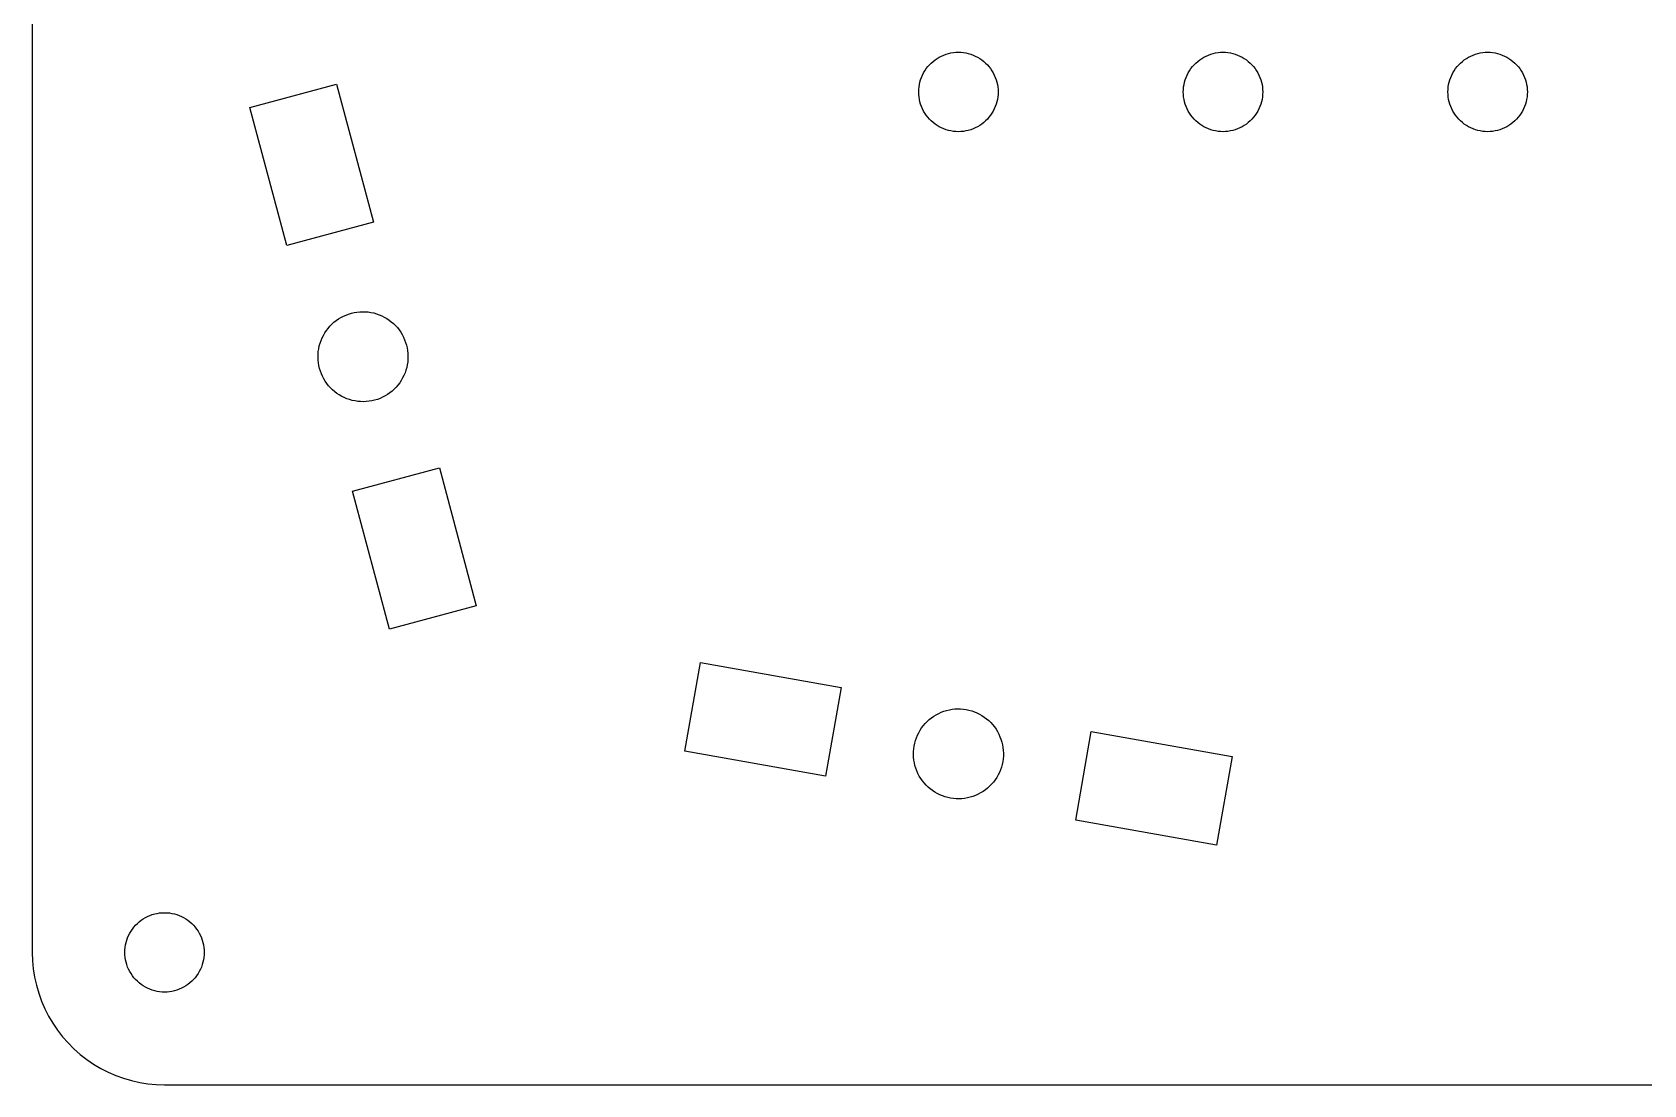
# Model space of a CAD drawing. Header units: metres. Extents: x -75 to 75, y -62 to 92.
# Drawn here: x -75 to -14.1, y -62.5 to -22.7 of the extents above; entities that cross this region are included whole.
import ezdxf

# ---------------------------------------------------------------- set-up
doc = ezdxf.new("R2010")
doc.units = ezdxf.units.M

msp = doc.modelspace()

# ---------------------------------------------------------------- linework, layer by layer
for p, q in [((-75, 57.5), (-75, -57.5)), ((-40.8817, -23.7865), (-40.8037, -23.7335)), ((-40.8037, -23.7335), (-40.7226, -23.6855)), ((-40.7226, -23.6855), (-40.6387, -23.6427)), ((-40.6387, -23.6427), (-40.5522, -23.6053)), ((-40.5522, -23.6053), (-40.4635, -23.5734)), ((-40.4635, -23.5734), (-40.373, -23.5471)), ((-40.373, -23.5471), (-40.2811, -23.5266)), ((-40.2811, -23.5266), (-40.188, -23.5118)), ((-40.188, -23.5118), (-40.0942, -23.5029)), ((-40.0942, -23.5029), (-40, -23.5)), ((-40, -23.5), (-39.9058, -23.5029)), ((-39.9058, -23.5029), (-39.812, -23.5118)), ((-39.812, -23.5118), (-39.7189, -23.5266)), ((-39.7189, -23.5266), (-39.627, -23.5471)), ((-39.627, -23.5471), (-39.5365, -23.5734)), ((-39.5365, -23.5734), (-39.4478, -23.6053)), ((-39.4478, -23.6053), (-39.3613, -23.6427)), ((-39.3613, -23.6427), (-39.2774, -23.6855)), ((-39.2774, -23.6855), (-39.1963, -23.7335)), ((-39.1963, -23.7335), (-39.1183, -23.7865)), ((-30.8817, -23.7865), (-30.8037, -23.7335)), ((-30.8037, -23.7335), (-30.7226, -23.6855)), ((-30.7226, -23.6855), (-30.6387, -23.6427)), ((-30.6387, -23.6427), (-30.5522, -23.6053)), ((-30.5522, -23.6053), (-30.4635, -23.5734)), ((-30.4635, -23.5734), (-30.373, -23.5471)), ((-30.373, -23.5471), (-30.2811, -23.5266)), ((-30.2811, -23.5266), (-30.188, -23.5118)), ((-30.188, -23.5118), (-30.0942, -23.5029)), ((-30.0942, -23.5029), (-30, -23.5)), ((-30, -23.5), (-29.9058, -23.5029)), ((-29.9058, -23.5029), (-29.812, -23.5118)), ((-29.812, -23.5118), (-29.7189, -23.5266)), ((-29.7189, -23.5266), (-29.627, -23.5471)), ((-29.627, -23.5471), (-29.5365, -23.5734)), ((-29.5365, -23.5734), (-29.4478, -23.6053)), ((-29.4478, -23.6053), (-29.3613, -23.6427)), ((-29.3613, -23.6427), (-29.2774, -23.6855)), ((-29.2774, -23.6855), (-29.1963, -23.7335)), ((-29.1963, -23.7335), (-29.1183, -23.7865)), ((-20.8817, -23.7865), (-20.8037, -23.7335)), ((-20.8037, -23.7335), (-20.7226, -23.6855)), ((-20.7226, -23.6855), (-20.6387, -23.6427)), ((-20.6387, -23.6427), (-20.5522, -23.6053)), ((-20.5522, -23.6053), (-20.4635, -23.5734)), ((-20.4635, -23.5734), (-20.373, -23.5471)), ((-20.373, -23.5471), (-20.2811, -23.5266)), ((-20.2811, -23.5266), (-20.188, -23.5118)), ((-20.188, -23.5118), (-20.0942, -23.5029)), ((-20.0942, -23.5029), (-20, -23.5)), ((-20, -23.5), (-19.9058, -23.5029)), ((-19.9058, -23.5029), (-19.812, -23.5118)), ((-19.812, -23.5118), (-19.7189, -23.5266)), ((-19.7189, -23.5266), (-19.627, -23.5471)), ((-19.627, -23.5471), (-19.5365, -23.5734)), ((-19.5365, -23.5734), (-19.4478, -23.6053)), ((-19.4478, -23.6053), (-19.3613, -23.6427)), ((-19.3613, -23.6427), (-19.2774, -23.6855)), ((-19.2774, -23.6855), (-19.1963, -23.7335)), ((-19.1963, -23.7335), (-19.1183, -23.7865)), ((-41.3572, -24.3613), (-41.3145, -24.2774)), ((-41.3145, -24.2774), (-41.2665, -24.1963)), ((-41.2665, -24.1963), (-41.2135, -24.1183)), ((-41.2135, -24.1183), (-41.1558, -24.0439)), ((-41.1558, -24.0439), (-41.0934, -23.9732)), ((-41.0934, -23.9732), (-41.0268, -23.9065)), ((-41.0268, -23.9065), (-40.9561, -23.8442)), ((-40.9561, -23.8442), (-40.8817, -23.7865)), ((-39.1183, -23.7865), (-39.0439, -23.8442)), ((-39.0439, -23.8442), (-38.9732, -23.9065)), ((-38.9732, -23.9065), (-38.9065, -23.9732)), ((-38.9065, -23.9732), (-38.8442, -24.0439)), ((-38.8442, -24.0439), (-38.7865, -24.1183)), ((-38.7865, -24.1183), (-38.7335, -24.1963)), ((-38.7335, -24.1963), (-38.6855, -24.2774)), ((-38.6855, -24.2774), (-38.6427, -24.3613)), ((-31.3572, -24.3613), (-31.3145, -24.2774)), ((-31.3145, -24.2774), (-31.2665, -24.1963)), ((-31.2665, -24.1963), (-31.2135, -24.1183)), ((-31.2135, -24.1183), (-31.1558, -24.0439)), ((-31.1558, -24.0439), (-31.0934, -23.9732)), ((-31.0934, -23.9732), (-31.0268, -23.9065)), ((-31.0268, -23.9065), (-30.9561, -23.8442)), ((-30.9561, -23.8442), (-30.8817, -23.7865)), ((-29.1183, -23.7865), (-29.0439, -23.8442)), ((-29.0439, -23.8442), (-28.9732, -23.9065)), ((-28.9732, -23.9065), (-28.9065, -23.9732)), ((-28.9065, -23.9732), (-28.8442, -24.0439)), ((-28.8442, -24.0439), (-28.7865, -24.1183)), ((-28.7865, -24.1183), (-28.7335, -24.1963)), ((-28.7335, -24.1963), (-28.6855, -24.2774)), ((-28.6855, -24.2774), (-28.6427, -24.3613)), ((-21.3572, -24.3613), (-21.3145, -24.2774)), ((-21.3145, -24.2774), (-21.2665, -24.1963)), ((-21.2665, -24.1963), (-21.2135, -24.1183)), ((-21.2135, -24.1183), (-21.1558, -24.0439)), ((-21.1558, -24.0439), (-21.0934, -23.9732)), ((-21.0934, -23.9732), (-21.0268, -23.9065)), ((-21.0268, -23.9065), (-20.9561, -23.8442)), ((-20.9561, -23.8442), (-20.8817, -23.7865)), ((-19.1183, -23.7865), (-19.0439, -23.8442)), ((-19.0439, -23.8442), (-18.9732, -23.9065)), ((-18.9732, -23.9065), (-18.9065, -23.9732)), ((-18.9065, -23.9732), (-18.8442, -24.0439)), ((-18.8442, -24.0439), (-18.7865, -24.1183)), ((-18.7865, -24.1183), (-18.7335, -24.1963)), ((-18.7335, -24.1963), (-18.6855, -24.2774)), ((-18.6855, -24.2774), (-18.6427, -24.3613)), ((-66.782, -25.5875), (-63.4979, -24.7076)), ((-63.4979, -24.7076), (-62.1003, -29.9236)), ((-41.5, -25), (-41.497, -24.9058)), ((-41.497, -24.9058), (-41.4882, -24.812)), ((-41.4882, -24.812), (-41.4734, -24.7189)), ((-41.4734, -24.7189), (-41.4529, -24.627)), ((-41.4529, -24.627), (-41.4266, -24.5365)), ((-41.4266, -24.5365), (-41.3947, -24.4478)), ((-41.3947, -24.4478), (-41.3572, -24.3613)), ((-38.6427, -24.3613), (-38.6053, -24.4478)), ((-38.6053, -24.4478), (-38.5734, -24.5365)), ((-38.5734, -24.5365), (-38.5471, -24.627)), ((-38.5471, -24.627), (-38.5266, -24.7189)), ((-38.5266, -24.7189), (-38.5118, -24.812)), ((-38.5118, -24.812), (-38.5029, -24.9058)), ((-38.5029, -24.9058), (-38.5, -25)), ((-31.5, -25), (-31.497, -24.9058)), ((-31.497, -24.9058), (-31.4882, -24.812)), ((-31.4882, -24.812), (-31.4734, -24.7189)), ((-31.4734, -24.7189), (-31.4529, -24.627)), ((-31.4529, -24.627), (-31.4266, -24.5365)), ((-31.4266, -24.5365), (-31.3947, -24.4478)), ((-31.3947, -24.4478), (-31.3572, -24.3613)), ((-28.6427, -24.3613), (-28.6053, -24.4478)), ((-28.6053, -24.4478), (-28.5734, -24.5365)), ((-28.5734, -24.5365), (-28.5471, -24.627)), ((-28.5471, -24.627), (-28.5266, -24.7189)), ((-28.5266, -24.7189), (-28.5118, -24.812)), ((-28.5118, -24.812), (-28.5029, -24.9058)), ((-28.5029, -24.9058), (-28.5, -25)), ((-21.5, -25), (-21.497, -24.9058)), ((-21.497, -24.9058), (-21.4882, -24.812)), ((-21.4882, -24.812), (-21.4734, -24.7189)), ((-21.4734, -24.7189), (-21.4529, -24.627)), ((-21.4529, -24.627), (-21.4266, -24.5365)), ((-21.4266, -24.5365), (-21.3947, -24.4478)), ((-21.3947, -24.4478), (-21.3572, -24.3613)), ((-18.6427, -24.3613), (-18.6053, -24.4478)), ((-18.6053, -24.4478), (-18.5734, -24.5365)), ((-18.5734, -24.5365), (-18.5471, -24.627)), ((-18.5471, -24.627), (-18.5266, -24.7189)), ((-18.5266, -24.7189), (-18.5118, -24.812)), ((-18.5118, -24.812), (-18.5029, -24.9058)), ((-18.5029, -24.9058), (-18.5, -25)), ((-41.497, -25.0942), (-41.5, -25)), ((-41.4882, -25.188), (-41.497, -25.0942)), ((-41.4734, -25.2811), (-41.4882, -25.188)), ((-41.4529, -25.373), (-41.4734, -25.2811)), ((-41.4266, -25.4635), (-41.4529, -25.373)), ((-41.3947, -25.5522), (-41.4266, -25.4635)), ((-41.3572, -25.6387), (-41.3947, -25.5522)), ((-38.6053, -25.5522), (-38.6427, -25.6387)), ((-38.5734, -25.4635), (-38.6053, -25.5522)), ((-38.5471, -25.373), (-38.5734, -25.4635)), ((-38.5266, -25.2811), (-38.5471, -25.373)), ((-38.5118, -25.188), (-38.5266, -25.2811)), ((-38.5029, -25.0942), (-38.5118, -25.188)), ((-38.5, -25), (-38.5029, -25.0942)), ((-31.497, -25.0942), (-31.5, -25)), ((-31.4882, -25.188), (-31.497, -25.0942)), ((-31.4734, -25.2811), (-31.4882, -25.188)), ((-31.4529, -25.373), (-31.4734, -25.2811)), ((-31.4266, -25.4635), (-31.4529, -25.373)), ((-31.3947, -25.5522), (-31.4266, -25.4635)), ((-31.3572, -25.6387), (-31.3947, -25.5522)), ((-28.6053, -25.5522), (-28.6427, -25.6387)), ((-28.5734, -25.4635), (-28.6053, -25.5522)), ((-28.5471, -25.373), (-28.5734, -25.4635)), ((-28.5266, -25.2811), (-28.5471, -25.373)), ((-28.5118, -25.188), (-28.5266, -25.2811)), ((-28.5029, -25.0942), (-28.5118, -25.188)), ((-28.5, -25), (-28.5029, -25.0942)), ((-21.497, -25.0942), (-21.5, -25)), ((-21.4882, -25.188), (-21.497, -25.0942)), ((-21.4734, -25.2811), (-21.4882, -25.188)), ((-21.4529, -25.373), (-21.4734, -25.2811)), ((-21.4266, -25.4635), (-21.4529, -25.373)), ((-21.3947, -25.5522), (-21.4266, -25.4635)), ((-21.3572, -25.6387), (-21.3947, -25.5522)), ((-18.6053, -25.5522), (-18.6427, -25.6387)), ((-18.5734, -25.4635), (-18.6053, -25.5522)), ((-18.5471, -25.373), (-18.5734, -25.4635)), ((-18.5266, -25.2811), (-18.5471, -25.373)), ((-18.5118, -25.188), (-18.5266, -25.2811)), ((-18.5029, -25.0942), (-18.5118, -25.188)), ((-18.5, -25), (-18.5029, -25.0942)), ((-65.3844, -30.8035), (-66.782, -25.5875)), ((-41.3145, -25.7226), (-41.3572, -25.6387)), ((-41.2665, -25.8037), (-41.3145, -25.7226)), ((-41.2135, -25.8817), (-41.2665, -25.8037)), ((-41.1558, -25.9561), (-41.2135, -25.8817)), ((-41.0934, -26.0268), (-41.1558, -25.9561)), ((-41.0268, -26.0934), (-41.0934, -26.0268)), ((-40.9561, -26.1558), (-41.0268, -26.0934)), ((-40.8817, -26.2135), (-40.9561, -26.1558)), ((-39.0439, -26.1558), (-39.1183, -26.2135)), ((-38.9732, -26.0934), (-39.0439, -26.1558)), ((-38.9065, -26.0268), (-38.9732, -26.0934)), ((-38.8442, -25.9561), (-38.9065, -26.0268)), ((-38.7865, -25.8817), (-38.8442, -25.9561)), ((-38.7335, -25.8037), (-38.7865, -25.8817)), ((-38.6855, -25.7226), (-38.7335, -25.8037)), ((-38.6427, -25.6387), (-38.6855, -25.7226)), ((-31.3145, -25.7226), (-31.3572, -25.6387)), ((-31.2665, -25.8037), (-31.3145, -25.7226)), ((-31.2135, -25.8817), (-31.2665, -25.8037)), ((-31.1558, -25.9561), (-31.2135, -25.8817)), ((-31.0934, -26.0268), (-31.1558, -25.9561)), ((-31.0268, -26.0934), (-31.0934, -26.0268)), ((-30.9561, -26.1558), (-31.0268, -26.0934)), ((-30.8817, -26.2135), (-30.9561, -26.1558)), ((-29.0439, -26.1558), (-29.1183, -26.2135)), ((-28.9732, -26.0934), (-29.0439, -26.1558)), ((-28.9065, -26.0268), (-28.9732, -26.0934)), ((-28.8442, -25.9561), (-28.9065, -26.0268)), ((-28.7865, -25.8817), (-28.8442, -25.9561)), ((-28.7335, -25.8037), (-28.7865, -25.8817)), ((-28.6855, -25.7226), (-28.7335, -25.8037)), ((-28.6427, -25.6387), (-28.6855, -25.7226)), ((-21.3145, -25.7226), (-21.3572, -25.6387)), ((-21.2665, -25.8037), (-21.3145, -25.7226)), ((-21.2135, -25.8817), (-21.2665, -25.8037)), ((-21.1558, -25.9561), (-21.2135, -25.8817)), ((-21.0934, -26.0268), (-21.1558, -25.9561)), ((-21.0268, -26.0934), (-21.0934, -26.0268)), ((-20.9561, -26.1558), (-21.0268, -26.0934)), ((-20.8817, -26.2135), (-20.9561, -26.1558)), ((-19.0439, -26.1558), (-19.1183, -26.2135)), ((-18.9732, -26.0934), (-19.0439, -26.1558)), ((-18.9065, -26.0268), (-18.9732, -26.0934)), ((-18.8442, -25.9561), (-18.9065, -26.0268)), ((-18.7865, -25.8817), (-18.8442, -25.9561)), ((-18.7335, -25.8037), (-18.7865, -25.8817)), ((-18.6855, -25.7226), (-18.7335, -25.8037)), ((-18.6427, -25.6387), (-18.6855, -25.7226)), ((-40.8037, -26.2665), (-40.8817, -26.2135)), ((-40.7226, -26.3145), (-40.8037, -26.2665)), ((-40.6387, -26.3572), (-40.7226, -26.3145)), ((-40.5522, -26.3947), (-40.6387, -26.3572)), ((-40.4635, -26.4266), (-40.5522, -26.3947)), ((-40.373, -26.4529), (-40.4635, -26.4266)), ((-40.2811, -26.4734), (-40.373, -26.4529)), ((-40.188, -26.4882), (-40.2811, -26.4734)), ((-40.0942, -26.497), (-40.188, -26.4882)), ((-40, -26.5), (-40.0942, -26.497)), ((-39.9058, -26.497), (-40, -26.5)), ((-39.812, -26.4882), (-39.9058, -26.497)), ((-39.7189, -26.4734), (-39.812, -26.4882)), ((-39.627, -26.4529), (-39.7189, -26.4734)), ((-39.5365, -26.4266), (-39.627, -26.4529)), ((-39.4478, -26.3947), (-39.5365, -26.4266)), ((-39.3613, -26.3572), (-39.4478, -26.3947)), ((-39.2774, -26.3145), (-39.3613, -26.3572)), ((-39.1963, -26.2665), (-39.2774, -26.3145)), ((-39.1183, -26.2135), (-39.1963, -26.2665)), ((-30.8037, -26.2665), (-30.8817, -26.2135)), ((-30.7226, -26.3145), (-30.8037, -26.2665)), ((-30.6387, -26.3572), (-30.7226, -26.3145)), ((-30.5522, -26.3947), (-30.6387, -26.3572)), ((-30.4635, -26.4266), (-30.5522, -26.3947)), ((-30.373, -26.4529), (-30.4635, -26.4266)), ((-30.2811, -26.4734), (-30.373, -26.4529)), ((-30.188, -26.4882), (-30.2811, -26.4734)), ((-30.0942, -26.497), (-30.188, -26.4882)), ((-30, -26.5), (-30.0942, -26.497)), ((-29.9058, -26.497), (-30, -26.5)), ((-29.812, -26.4882), (-29.9058, -26.497)), ((-29.7189, -26.4734), (-29.812, -26.4882)), ((-29.627, -26.4529), (-29.7189, -26.4734)), ((-29.5365, -26.4266), (-29.627, -26.4529)), ((-29.4478, -26.3947), (-29.5365, -26.4266)), ((-29.3613, -26.3572), (-29.4478, -26.3947)), ((-29.2774, -26.3145), (-29.3613, -26.3572)), ((-29.1963, -26.2665), (-29.2774, -26.3145)), ((-29.1183, -26.2135), (-29.1963, -26.2665)), ((-20.8037, -26.2665), (-20.8817, -26.2135)), ((-20.7226, -26.3145), (-20.8037, -26.2665)), ((-20.6387, -26.3572), (-20.7226, -26.3145)), ((-20.5522, -26.3947), (-20.6387, -26.3572)), ((-20.4635, -26.4266), (-20.5522, -26.3947)), ((-20.373, -26.4529), (-20.4635, -26.4266)), ((-20.2811, -26.4734), (-20.373, -26.4529)), ((-20.188, -26.4882), (-20.2811, -26.4734)), ((-20.0942, -26.497), (-20.188, -26.4882)), ((-20, -26.5), (-20.0942, -26.497)), ((-19.9058, -26.497), (-20, -26.5)), ((-19.812, -26.4882), (-19.9058, -26.497)), ((-19.7189, -26.4734), (-19.812, -26.4882)), ((-19.627, -26.4529), (-19.7189, -26.4734)), ((-19.5365, -26.4266), (-19.627, -26.4529)), ((-19.4478, -26.3947), (-19.5365, -26.4266)), ((-19.3613, -26.3572), (-19.4478, -26.3947)), ((-19.2774, -26.3145), (-19.3613, -26.3572)), ((-19.1963, -26.2665), (-19.2774, -26.3145)), ((-19.1183, -26.2135), (-19.1963, -26.2665)), ((-62.1003, -29.9236), (-65.3844, -30.8035)), ((-63.3345, -33.5189), (-63.2399, -33.4695)), ((-63.2399, -33.4695), (-63.1423, -33.426)), ((-63.1423, -33.426), (-63.0422, -33.3888)), ((-63.0422, -33.3888), (-62.94, -33.3579)), ((-62.94, -33.3579), (-62.836, -33.3335)), ((-62.836, -33.3335), (-62.7307, -33.3157)), ((-62.7307, -33.3157), (-62.6245, -33.3046)), ((-62.6245, -33.3046), (-62.5178, -33.3001)), ((-62.5178, -33.3001), (-62.411, -33.3023)), ((-62.411, -33.3023), (-62.3046, -33.3113)), ((-62.3046, -33.3113), (-62.1989, -33.3269)), ((-62.1989, -33.3269), (-62.0945, -33.3491)), ((-62.0945, -33.3491), (-61.9916, -33.3778)), ((-61.9916, -33.3778), (-61.8908, -33.4129)), ((-61.8908, -33.4129), (-61.7923, -33.4543)), ((-61.7923, -33.4543), (-61.6967, -33.5018)), ((-63.9448, -34.1042), (-63.8857, -34.0152)), ((-63.8857, -34.0152), (-63.8211, -33.9301)), ((-63.8211, -33.9301), (-63.7514, -33.8493)), ((-63.7514, -33.8493), (-63.6766, -33.773)), ((-63.6766, -33.773), (-63.5973, -33.7015)), ((-63.5973, -33.7015), (-63.5136, -33.6352)), ((-63.5136, -33.6352), (-63.4259, -33.5742)), ((-63.4259, -33.5742), (-63.3345, -33.5189)), ((-61.6967, -33.5018), (-61.6042, -33.5552)), ((-61.6042, -33.5552), (-61.5152, -33.6143)), ((-61.5152, -33.6143), (-61.4301, -33.6788)), ((-61.4301, -33.6788), (-61.3493, -33.7486)), ((-61.3493, -33.7486), (-61.273, -33.8233)), ((-61.273, -33.8233), (-61.2015, -33.9027)), ((-61.2015, -33.9027), (-61.1352, -33.9864)), ((-61.1352, -33.9864), (-61.0742, -34.0741)), ((-61.0742, -34.0741), (-61.0189, -34.1655)), ((-64.1887, -34.8046), (-64.1731, -34.6989)), ((-64.1731, -34.6989), (-64.1509, -34.5945)), ((-64.1509, -34.5945), (-64.1222, -34.4916)), ((-64.1222, -34.4916), (-64.0871, -34.3908)), ((-64.0871, -34.3908), (-64.0457, -34.2923)), ((-64.0457, -34.2923), (-63.9982, -34.1967)), ((-63.9982, -34.1967), (-63.9448, -34.1042)), ((-61.0189, -34.1655), (-60.9695, -34.2601)), ((-60.9695, -34.2601), (-60.926, -34.3577)), ((-60.926, -34.3577), (-60.8888, -34.4578)), ((-60.8888, -34.4578), (-60.8579, -34.56)), ((-60.8579, -34.56), (-60.8335, -34.664)), ((-60.8335, -34.664), (-60.8157, -34.7693)), ((-64.1999, -35.0178), (-64.1977, -34.911)), ((-64.1954, -35.1245), (-64.1999, -35.0178)), ((-64.1977, -34.911), (-64.1887, -34.8046)), ((-64.1843, -35.2307), (-64.1954, -35.1245)), ((-64.1665, -35.336), (-64.1843, -35.2307)), ((-60.8269, -35.301), (-60.8491, -35.4055)), ((-60.8113, -35.1954), (-60.8269, -35.301)), ((-60.8157, -34.7693), (-60.8046, -34.8755)), ((-60.8023, -35.089), (-60.8113, -35.1954)), ((-60.8046, -34.8755), (-60.8001, -34.9822)), ((-60.8001, -34.9822), (-60.8023, -35.089)), ((-64.1421, -35.44), (-64.1665, -35.336)), ((-64.1112, -35.5422), (-64.1421, -35.44)), ((-64.074, -35.6423), (-64.1112, -35.5422)), ((-64.0305, -35.7399), (-64.074, -35.6423)), ((-63.981, -35.8345), (-64.0305, -35.7399)), ((-63.9257, -35.9259), (-63.981, -35.8345)), ((-63.8648, -36.0136), (-63.9257, -35.9259)), ((-61.0552, -35.8958), (-61.1143, -35.9848)), ((-61.0018, -35.8033), (-61.0552, -35.8958)), ((-60.9543, -35.7077), (-61.0018, -35.8033)), ((-60.9129, -35.6092), (-60.9543, -35.7077)), ((-60.8778, -35.5084), (-60.9129, -35.6092)), ((-60.8491, -35.4055), (-60.8778, -35.5084)), ((-63.7984, -36.0973), (-63.8648, -36.0136)), ((-63.727, -36.1766), (-63.7984, -36.0973)), ((-63.6507, -36.2514), (-63.727, -36.1766)), ((-63.5698, -36.3211), (-63.6507, -36.2514)), ((-63.4848, -36.3857), (-63.5698, -36.3211)), ((-63.3958, -36.4448), (-63.4848, -36.3857)), ((-63.3033, -36.4982), (-63.3958, -36.4448)), ((-63.2077, -36.5457), (-63.3033, -36.4982)), ((-61.7601, -36.5305), (-61.8577, -36.574)), ((-61.6655, -36.481), (-61.7601, -36.5305)), ((-61.5741, -36.4257), (-61.6655, -36.481)), ((-61.4864, -36.3648), (-61.5741, -36.4257)), ((-61.4027, -36.2984), (-61.4864, -36.3648)), ((-61.3233, -36.227), (-61.4027, -36.2984)), ((-61.2486, -36.1507), (-61.3233, -36.227)), ((-61.1788, -36.0698), (-61.2486, -36.1507)), ((-61.1143, -35.9848), (-61.1788, -36.0698)), ((-63.1092, -36.5871), (-63.2077, -36.5457)), ((-63.0084, -36.6222), (-63.1092, -36.5871)), ((-62.9055, -36.6509), (-63.0084, -36.6222)), ((-62.801, -36.6731), (-62.9055, -36.6509)), ((-62.6954, -36.6887), (-62.801, -36.6731)), ((-62.589, -36.6977), (-62.6954, -36.6887)), ((-62.4822, -36.6999), (-62.589, -36.6977)), ((-62.3755, -36.6954), (-62.4822, -36.6999)), ((-62.2693, -36.6843), (-62.3755, -36.6954)), ((-62.164, -36.6665), (-62.2693, -36.6843)), ((-62.06, -36.6421), (-62.164, -36.6665)), ((-61.9578, -36.6112), (-62.06, -36.6421)), ((-61.8577, -36.574), (-61.9578, -36.6112)), ((-62.8997, -40.0764), (-59.6156, -39.1964)), ((-59.6156, -39.1964), (-58.218, -44.4124)), ((-61.5021, -45.2924), (-62.8997, -40.0764)), ((-58.218, -44.4124), (-61.5021, -45.2924)), ((-50.3402, -49.903), (-49.7498, -46.5546)), ((-49.7498, -46.5546), (-44.4319, -47.4923)), ((-44.4319, -47.4923), (-45.0223, -50.8407)), ((-41.1809, -48.7771), (-41.1018, -48.7054)), ((-41.1018, -48.7054), (-41.0183, -48.6387)), ((-41.0183, -48.6387), (-40.9308, -48.5775)), ((-40.9308, -48.5775), (-40.8397, -48.5219)), ((-40.8397, -48.5219), (-40.7452, -48.472)), ((-40.7452, -48.472), (-40.6478, -48.4283)), ((-40.6478, -48.4283), (-40.5479, -48.3907)), ((-40.5479, -48.3907), (-40.4457, -48.3595)), ((-40.4457, -48.3595), (-40.3418, -48.3347)), ((-40.3418, -48.3347), (-40.2366, -48.3165)), ((-40.2366, -48.3165), (-40.1304, -48.305)), ((-40.1304, -48.305), (-40.0237, -48.3002)), ((-40.0237, -48.3002), (-39.9169, -48.302)), ((-39.9169, -48.302), (-39.8105, -48.3106)), ((-39.8105, -48.3106), (-39.7048, -48.3258)), ((-39.7048, -48.3258), (-39.6003, -48.3477)), ((-39.6003, -48.3477), (-39.4973, -48.376)), ((-39.4973, -48.376), (-39.3963, -48.4108)), ((-39.3963, -48.4108), (-39.2977, -48.4518)), ((-39.2977, -48.4518), (-39.2019, -48.499)), ((-39.2019, -48.499), (-39.1092, -48.5521)), ((-39.1092, -48.5521), (-39.0201, -48.6108)), ((-39.0201, -48.6108), (-38.9348, -48.6751)), ((-38.9348, -48.6751), (-38.8537, -48.7446)), ((-41.5892, -49.3963), (-41.5482, -49.2977)), ((-41.5482, -49.2977), (-41.501, -49.2019)), ((-41.501, -49.2019), (-41.4479, -49.1092)), ((-41.4479, -49.1092), (-41.3891, -49.0201)), ((-41.3891, -49.0201), (-41.3249, -48.9348)), ((-41.3249, -48.9348), (-41.2554, -48.8537)), ((-41.2554, -48.8537), (-41.1809, -48.7771)), ((-38.8537, -48.7446), (-38.7771, -48.8191)), ((-38.7771, -48.8191), (-38.7054, -48.8982)), ((-38.7054, -48.8982), (-38.6387, -48.9817)), ((-38.6387, -48.9817), (-38.5775, -49.0691)), ((-38.5775, -49.0691), (-38.5219, -49.1603)), ((-38.5219, -49.1603), (-38.472, -49.2548)), ((-38.472, -49.2548), (-38.4283, -49.3522)), ((-35.5681, -52.5077), (-34.9777, -49.1593)), ((-34.9777, -49.1593), (-29.6597, -50.097)), ((-45.0223, -50.8407), (-50.3402, -49.903)), ((-41.6998, -50.0237), (-41.698, -49.9169)), ((-41.698, -49.9169), (-41.6894, -49.8105)), ((-41.6894, -49.8105), (-41.6742, -49.7048)), ((-41.6742, -49.7048), (-41.6523, -49.6003)), ((-41.6523, -49.6003), (-41.624, -49.4973)), ((-41.624, -49.4973), (-41.5892, -49.3963)), ((-38.4283, -49.3522), (-38.3907, -49.4521)), ((-38.3907, -49.4521), (-38.3595, -49.5543)), ((-38.3595, -49.5543), (-38.3347, -49.6582)), ((-38.3347, -49.6582), (-38.3165, -49.7634)), ((-38.3165, -49.7634), (-38.305, -49.8696)), ((-38.305, -49.8696), (-38.3002, -49.9763)), ((-41.695, -50.1304), (-41.6998, -50.0237)), ((-41.6834, -50.2366), (-41.695, -50.1304)), ((-41.6653, -50.3418), (-41.6834, -50.2366)), ((-41.6405, -50.4457), (-41.6653, -50.3418)), ((-41.6093, -50.5479), (-41.6405, -50.4457)), ((-38.376, -50.5027), (-38.4108, -50.6037)), ((-38.3477, -50.3997), (-38.376, -50.5027)), ((-38.3258, -50.2952), (-38.3477, -50.3997)), ((-38.3106, -50.1895), (-38.3258, -50.2952)), ((-38.302, -50.083), (-38.3106, -50.1895)), ((-38.3002, -49.9763), (-38.302, -50.083)), ((-29.6597, -50.097), (-30.2502, -53.4454)), ((-41.5717, -50.6478), (-41.6093, -50.5479)), ((-41.5279, -50.7452), (-41.5717, -50.6478)), ((-41.4781, -50.8397), (-41.5279, -50.7452)), ((-41.4225, -50.9308), (-41.4781, -50.8397)), ((-41.3612, -51.0183), (-41.4225, -50.9308)), ((-41.2946, -51.1018), (-41.3612, -51.0183)), ((-41.2229, -51.1809), (-41.2946, -51.1018)), ((-38.7446, -51.1463), (-38.8191, -51.2229)), ((-38.6751, -51.0652), (-38.7446, -51.1463)), ((-38.6108, -50.9799), (-38.6751, -51.0652)), ((-38.5521, -50.8908), (-38.6108, -50.9799)), ((-38.499, -50.7981), (-38.5521, -50.8908)), ((-38.4518, -50.7023), (-38.499, -50.7981)), ((-38.4108, -50.6037), (-38.4518, -50.7023)), ((-41.1463, -51.2554), (-41.2229, -51.1809)), ((-41.0652, -51.3249), (-41.1463, -51.2554)), ((-40.9799, -51.3891), (-41.0652, -51.3249)), ((-40.8908, -51.4479), (-40.9799, -51.3891)), ((-40.7981, -51.501), (-40.8908, -51.4479)), ((-40.7023, -51.5482), (-40.7981, -51.501)), ((-40.6037, -51.5892), (-40.7023, -51.5482)), ((-40.5027, -51.624), (-40.6037, -51.5892)), ((-40.3997, -51.6523), (-40.5027, -51.624)), ((-40.2952, -51.6742), (-40.3997, -51.6523)), ((-40.1895, -51.6894), (-40.2952, -51.6742)), ((-40.083, -51.698), (-40.1895, -51.6894)), ((-39.9763, -51.6998), (-40.083, -51.698)), ((-39.8696, -51.695), (-39.9763, -51.6998)), ((-39.7634, -51.6834), (-39.8696, -51.695)), ((-39.6582, -51.6653), (-39.7634, -51.6834)), ((-39.5543, -51.6405), (-39.6582, -51.6653)), ((-39.4521, -51.6093), (-39.5543, -51.6405)), ((-39.3522, -51.5717), (-39.4521, -51.6093)), ((-39.2548, -51.5279), (-39.3522, -51.5717)), ((-39.1603, -51.4781), (-39.2548, -51.5279)), ((-39.0691, -51.4225), (-39.1603, -51.4781)), ((-38.9817, -51.3612), (-39.0691, -51.4225)), ((-38.8982, -51.2946), (-38.9817, -51.3612)), ((-38.8191, -51.2229), (-38.8982, -51.2946)), ((-30.2502, -53.4454), (-35.5681, -52.5077)), ((-70.373, -56.0471), (-70.2811, -56.0266)), ((-70.2811, -56.0266), (-70.188, -56.0118)), ((-70.188, -56.0118), (-70.0942, -56.0029)), ((-70.0942, -56.0029), (-70, -56)), ((-70, -56), (-69.9058, -56.0029)), ((-69.9058, -56.0029), (-69.812, -56.0118)), ((-69.812, -56.0118), (-69.7189, -56.0266)), ((-69.7189, -56.0266), (-69.627, -56.0471)), ((-71.2665, -56.6963), (-71.2135, -56.6183)), ((-71.2135, -56.6183), (-71.1558, -56.5439)), ((-71.1558, -56.5439), (-71.0934, -56.4732)), ((-71.0934, -56.4732), (-71.0268, -56.4065)), ((-71.0268, -56.4065), (-70.9561, -56.3442)), ((-70.9561, -56.3442), (-70.8817, -56.2865)), ((-70.8817, -56.2865), (-70.8037, -56.2335)), ((-70.8037, -56.2335), (-70.7226, -56.1855)), ((-70.7226, -56.1855), (-70.6387, -56.1427)), ((-70.6387, -56.1427), (-70.5522, -56.1053)), ((-70.5522, -56.1053), (-70.4635, -56.0734)), ((-70.4635, -56.0734), (-70.373, -56.0471)), ((-69.627, -56.0471), (-69.5365, -56.0734)), ((-69.5365, -56.0734), (-69.4478, -56.1053)), ((-69.4478, -56.1053), (-69.3613, -56.1427)), ((-69.3613, -56.1427), (-69.2774, -56.1855)), ((-69.2774, -56.1855), (-69.1963, -56.2335)), ((-69.1963, -56.2335), (-69.1183, -56.2865)), ((-69.1183, -56.2865), (-69.0439, -56.3442)), ((-69.0439, -56.3442), (-68.9732, -56.4065)), ((-68.9732, -56.4065), (-68.9065, -56.4732)), ((-68.9065, -56.4732), (-68.8442, -56.5439)), ((-68.8442, -56.5439), (-68.7865, -56.6183)), ((-68.7865, -56.6183), (-68.7335, -56.6963)), ((-71.4882, -57.312), (-71.4734, -57.2189)), ((-71.4734, -57.2189), (-71.4529, -57.127)), ((-71.4529, -57.127), (-71.4266, -57.0365)), ((-71.4266, -57.0365), (-71.3947, -56.9478)), ((-71.3947, -56.9478), (-71.3572, -56.8613)), ((-71.3572, -56.8613), (-71.3145, -56.7774)), ((-71.3145, -56.7774), (-71.2665, -56.6963)), ((-68.7335, -56.6963), (-68.6855, -56.7774)), ((-68.6855, -56.7774), (-68.6427, -56.8613)), ((-68.6427, -56.8613), (-68.6053, -56.9478)), ((-68.6053, -56.9478), (-68.5734, -57.0365)), ((-68.5734, -57.0365), (-68.5471, -57.127)), ((-68.5471, -57.127), (-68.5266, -57.2189)), ((-68.5266, -57.2189), (-68.5118, -57.312)), ((-75, -57.5), (-74.9901, -57.8139)), ((-74.9901, -57.8139), (-74.9606, -58.1267)), ((-71.5, -57.5), (-71.497, -57.4058)), ((-71.497, -57.5942), (-71.5, -57.5)), ((-71.497, -57.4058), (-71.4882, -57.312)), ((-71.4882, -57.688), (-71.497, -57.5942)), ((-71.4734, -57.7811), (-71.4882, -57.688)), ((-71.4529, -57.873), (-71.4734, -57.7811)), ((-68.5266, -57.7811), (-68.5471, -57.873)), ((-68.5118, -57.688), (-68.5266, -57.7811)), ((-68.5118, -57.312), (-68.5029, -57.4058)), ((-68.5029, -57.5942), (-68.5118, -57.688)), ((-68.5029, -57.4058), (-68.5, -57.5)), ((-68.5, -57.5), (-68.5029, -57.5942)), ((-74.9606, -58.1267), (-74.9114, -58.4369)), ((-74.9114, -58.4369), (-74.8429, -58.7434)), ((-71.4266, -57.9635), (-71.4529, -57.873)), ((-71.3947, -58.0522), (-71.4266, -57.9635)), ((-71.3572, -58.1387), (-71.3947, -58.0522)), ((-71.3145, -58.2226), (-71.3572, -58.1387)), ((-71.2665, -58.3037), (-71.3145, -58.2226)), ((-71.2135, -58.3817), (-71.2665, -58.3037)), ((-71.1558, -58.4561), (-71.2135, -58.3817)), ((-71.0934, -58.5268), (-71.1558, -58.4561)), ((-68.8442, -58.4561), (-68.9065, -58.5268)), ((-68.7865, -58.3817), (-68.8442, -58.4561)), ((-68.7335, -58.3037), (-68.7865, -58.3817)), ((-68.6855, -58.2226), (-68.7335, -58.3037)), ((-68.6427, -58.1387), (-68.6855, -58.2226)), ((-68.6053, -58.0522), (-68.6427, -58.1387)), ((-68.5734, -57.9635), (-68.6053, -58.0522)), ((-68.5471, -57.873), (-68.5734, -57.9635)), ((-74.8429, -58.7434), (-74.7553, -59.0451)), ((-74.7553, -59.0451), (-74.6489, -59.3406)), ((-71.0268, -58.5934), (-71.0934, -58.5268)), ((-70.9561, -58.6558), (-71.0268, -58.5934)), ((-70.8817, -58.7135), (-70.9561, -58.6558)), ((-70.8037, -58.7665), (-70.8817, -58.7135)), ((-70.7226, -58.8145), (-70.8037, -58.7665)), ((-70.6387, -58.8572), (-70.7226, -58.8145)), ((-70.5522, -58.8947), (-70.6387, -58.8572)), ((-70.4635, -58.9266), (-70.5522, -58.8947)), ((-70.373, -58.9529), (-70.4635, -58.9266)), ((-70.2811, -58.9734), (-70.373, -58.9529)), ((-70.188, -58.9882), (-70.2811, -58.9734)), ((-70.0942, -58.997), (-70.188, -58.9882)), ((-70, -59), (-70.0942, -58.997)), ((-69.9058, -58.997), (-70, -59)), ((-69.812, -58.9882), (-69.9058, -58.997)), ((-69.7189, -58.9734), (-69.812, -58.9882)), ((-69.627, -58.9529), (-69.7189, -58.9734)), ((-69.5365, -58.9266), (-69.627, -58.9529)), ((-69.4478, -58.8947), (-69.5365, -58.9266)), ((-69.3613, -58.8572), (-69.4478, -58.8947)), ((-69.2774, -58.8145), (-69.3613, -58.8572)), ((-69.1963, -58.7665), (-69.2774, -58.8145)), ((-69.1183, -58.7135), (-69.1963, -58.7665)), ((-69.0439, -58.6558), (-69.1183, -58.7135)), ((-68.9732, -58.5934), (-69.0439, -58.6558)), ((-68.9065, -58.5268), (-68.9732, -58.5934)), ((-74.6489, -59.3406), (-74.5241, -59.6289)), ((-74.5241, -59.6289), (-74.3815, -59.9088)), ((-74.3815, -59.9088), (-74.2216, -60.1791)), ((-74.2216, -60.1791), (-74.0451, -60.4389)), ((-74.0451, -60.4389), (-73.8526, -60.6871)), ((-73.8526, -60.6871), (-73.6448, -60.9227)), ((-73.6448, -60.9227), (-73.4227, -61.1448)), ((-73.4227, -61.1448), (-73.1871, -61.3526)), ((-73.1871, -61.3526), (-72.9389, -61.5451)), ((-72.9389, -61.5451), (-72.6791, -61.7216)), ((-72.6791, -61.7216), (-72.4088, -61.8815)), ((-72.4088, -61.8815), (-72.1289, -62.0241)), ((-72.1289, -62.0241), (-71.8406, -62.1489)), ((-71.8406, -62.1489), (-71.5451, -62.2553)), ((-71.5451, -62.2553), (-71.2434, -62.3429)), ((-71.2434, -62.3429), (-70.9369, -62.4114)), ((-70.9369, -62.4114), (-70.6267, -62.4606)), ((-70.6267, -62.4606), (-70.3139, -62.4901)), ((-70.3139, -62.4901), (-70, -62.5)), ((-70, -62.5), (70, -62.5))]:
    msp.add_line(p, q)

doc.saveas('drawing.dxf')
